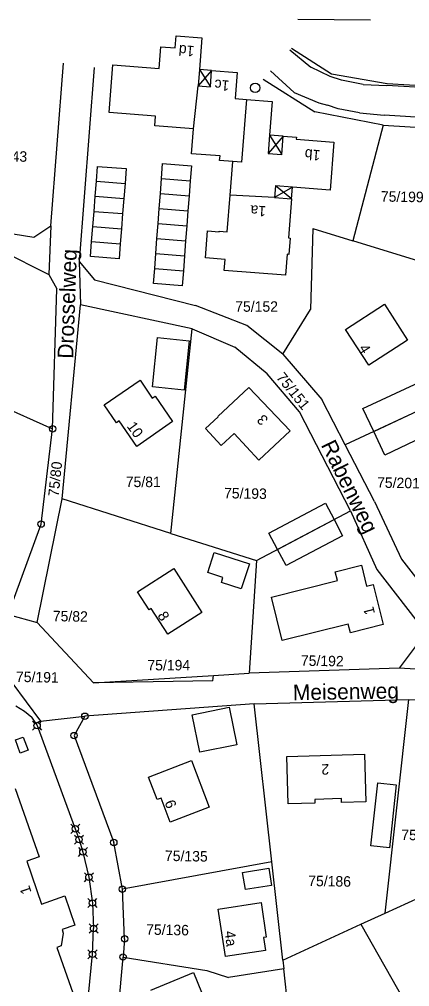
# Model space of a CAD drawing. Extents: x 4459903 to 4460398, y 5304124 to 5304562.
# Drawn here: x 4460207.5 to 4460282.1, y 5304376.6 to 5304561.4 of the extents above; entities that cross this region are included whole.
import ezdxf

# ---------------------------------------------------------------- set-up
doc = ezdxf.new("R2010")
doc.units = 0
doc.layers.get('0').update_dxf_attribs({"linetype": 'CONTINUOUS'})
for name, color, linetype in [('1', 7, 'CONTINUOUS'), ('10', 7, 'CONTINUOUS'), ('14', 7, 'CONTINUOUS'), ('3', 7, 'CONTINUOUS'), ('4', 7, 'CONTINUOUS'), ('5', 7, 'CONTINUOUS'), ('6', 7, 'CONTINUOUS'), ('7', 7, 'CONTINUOUS')]:
    doc.layers.add(name, color=color, linetype=linetype)

# ---------------------------------------------------------------- blocks, each defined once
blk = doc.blocks.new('10')
at = {"color": 2}
blk.add_circle((0, 0), 0.61, dxfattribs=at)
blk = doc.blocks.new('30')
at = {"color": 2}
for p, q in [((-0.86267, 0.86267), (-0.431335, 0.431335)), ((0.431335, 0.431335), (0.86267, 0.86267)), ((-0.86267, -0.86267), (-0.431335, -0.431335)), ((0.431335, -0.431335), (0.86267, -0.86267))]:
    blk.add_line(p, q, dxfattribs=at)
blk.add_circle((0, 0), 0.61, dxfattribs=at)
blk = doc.blocks.new('3')
at = {"color": 2}
blk.add_circle((0, 0), 0.917, dxfattribs=at)

msp = doc.modelspace()

# ---------------------------------------------------------------- linework, layer by layer
at = {"layer": '10', "color": 30}
for p, q in [((4460259.22, 5304555.6), (4460263.23, 5304552.25)), ((4460260.01, 5304547.41), (4460255.51, 5304551.55)), ((4460266.93, 5304550.52), (4460263.23, 5304552.25)), ((4460269.11, 5304549.81), (4460266.93, 5304550.52)), ((4460273.2, 5304549), (4460269.11, 5304549.81)), ((4460273.2, 5304549), (4460277.76, 5304548.81)), ((4460260.01, 5304547.41), (4460264.74, 5304545.46)), ((4460307.71, 5304546.95), (4460277.76, 5304548.81)), ((4460264.74, 5304545.46), (4460266.4, 5304545.01)), ((4460268.44, 5304544.35), (4460266.4, 5304545.01)), ((4460272.53, 5304543.55), (4460268.44, 5304544.35)), ((4460272.53, 5304543.55), (4460277.23, 5304543.11)), ((4460305.57, 5304541.38), (4460277.23, 5304543.11))]:
    msp.add_line(p, q, dxfattribs=at)
at = {"layer": '3', "color": 7}
for p, q in [((4460259.5, 5304555.91), (4460267.15, 5304551.03)), ((4460213.45, 5304521.95), (4460215.93, 5304553.04)), ((4460221.78, 5304552.2), (4460218.87, 5304515.12)), ((4460267.15, 5304551.03), (4460277.79, 5304549.16)), ((4460254.11, 5304550.02), (4460263.99, 5304543.72)), ((4460277.79, 5304549.16), (4460307.74, 5304547.36)), ((4460277.05, 5304541.21), (4460263.99, 5304543.72)), ((4460277.05, 5304541.21), (4460271.26, 5304519.1)), ((4460277.05, 5304541.21), (4460305.34, 5304539.51)), ((4460210.24, 5304519.82), (4460213.45, 5304521.95)), ((4460213.45, 5304521.95), (4460213.1, 5304512.63)), ((4460263.6, 5304521.47), (4460263.15, 5304505.97)), ((4460263.6, 5304521.47), (4460271.26, 5304519.1)), ((4460206.28, 5304520.46), (4460210.24, 5304519.82)), ((4460301.45, 5304509.74), (4460271.26, 5304519.1)), ((4460203.96, 5304517.26), (4460213.1, 5304512.63)), ((4460218.87, 5304515.12), (4460219.16, 5304506.87)), ((4460218.87, 5304515.12), (4460221.84, 5304511.63)), ((4460213.1, 5304512.63), (4460214.61, 5304509.94)), ((4460221.84, 5304511.63), (4460241.17, 5304506.74)), ((4460213.83, 5304483.17), (4460214.61, 5304509.94)), ((4460215.62, 5304469.78), (4460219.16, 5304506.87)), ((4460240.51, 5304502.29), (4460219.16, 5304506.87)), ((4460250.99, 5304502.92), (4460241.17, 5304506.74)), ((4460257.88, 5304497.42), (4460263.15, 5304505.97)), ((4460257.88, 5304497.42), (4460250.99, 5304502.92)), ((4460236.45, 5304463.2), (4460240.51, 5304502.29)), ((4460240.51, 5304502.29), (4460248.69, 5304498.76)), ((4460174.42, 5304500.66), (4460213.83, 5304483.17)), ((4460254.88, 5304493.67), (4460248.69, 5304498.76)), ((4460257.88, 5304497.42), (4460265.33, 5304488.8)), ((4460261.04, 5304486.4), (4460254.88, 5304493.67)), ((4460269.81, 5304480.09), (4460265.33, 5304488.8)), ((4460290.01, 5304489.55), (4460269.81, 5304480.09)), ((4460270.78, 5304467.49), (4460261.04, 5304486.4)), ((4460211.62, 5304464.97), (4460213.83, 5304483.17)), ((4460275.38, 5304469.29), (4460269.81, 5304480.09)), ((4460210.87, 5304446.18), (4460215.62, 5304469.78)), ((4460236.45, 5304463.2), (4460215.62, 5304469.78)), ((4460275.38, 5304469.29), (4460280.56, 5304458.27)), ((4460252.81, 5304458.01), (4460270.78, 5304467.49)), ((4460270.78, 5304467.49), (4460275.84, 5304456.32)), ((4460205.34, 5304447.69), (4460211.62, 5304464.97)), ((4460236.45, 5304463.2), (4460252.81, 5304458.01)), ((4460252.81, 5304458.01), (4460251.43, 5304436.48)), ((4460280.56, 5304458.27), (4460286.51, 5304450.57)), ((4460275.84, 5304456.32), (4460283.31, 5304446.66)), ((4460205.34, 5304447.69), (4460210.87, 5304446.18)), ((4460221.65, 5304434.63), (4460210.87, 5304446.18)), ((4460201.28, 5304441.02), (4460211.53, 5304427.28)), ((4460283.38, 5304441.74), (4460280.09, 5304437.41)), ((4460244.57, 5304436.05), (4460251.43, 5304436.48)), ((4460280.09, 5304437.41), (4460251.43, 5304436.48)), ((4460308.24, 5304435.73), (4460280.09, 5304437.41)), ((4460221.65, 5304434.63), (4460244.57, 5304436.05)), ((4460244.47, 5304435.02), (4460221.65, 5304434.63)), ((4460244.47, 5304435.02), (4460244.57, 5304436.05)), ((4460252.4, 5304430.61), (4460281.99, 5304431.43)), ((4460277.41, 5304390.62), (4460281.99, 5304431.43)), ((4460281.99, 5304431.43), (4460297.1, 5304431.3)), ((4460206.81, 5304430.25), (4460208.45, 5304429.2)), ((4460208.45, 5304429.2), (4460209.84, 5304428.05)), ((4460252.4, 5304430.61), (4460219.99, 5304428.25)), ((4460255.76, 5304400.44), (4460252.4, 5304430.61)), ((4460210.63, 5304426.93), (4460209.84, 5304428.05)), ((4460211.53, 5304427.28), (4460210.63, 5304426.93)), ((4460211.53, 5304427.28), (4460219.99, 5304428.25)), ((4460219.99, 5304428.25), (4460217.92, 5304424.56)), ((4460210.63, 5304426.93), (4460210.86, 5304426.45)), ((4460210.86, 5304426.45), (4460218.16, 5304406.73)), ((4460217.92, 5304424.56), (4460225.52, 5304404.13)), ((4460218.16, 5304406.73), (4460218.87, 5304404.69)), ((4460218.87, 5304404.69), (4460219.61, 5304402.3)), ((4460227.16, 5304395.19), (4460225.52, 5304404.13)), ((4460219.61, 5304402.3), (4460220.76, 5304397.48)), ((4460255.76, 5304400.44), (4460227.16, 5304395.19)), ((4460257.86, 5304381.66), (4460255.76, 5304400.44)), ((4460220.76, 5304397.48), (4460221.44, 5304392.55)), ((4460277.41, 5304390.62), (4460288.31, 5304395.61)), ((4460227.6, 5304385.72), (4460227.16, 5304395.19)), ((4460221.44, 5304392.55), (4460221.66, 5304387.69)), ((4460272.75, 5304388.49), (4460277.41, 5304390.62)), ((4460257.86, 5304381.66), (4460272.75, 5304388.49)), ((4460272.75, 5304388.49), (4460291.47, 5304355.74)), ((4460221.45, 5304382.76), (4460221.66, 5304387.69)), ((4460227.6, 5304385.72), (4460227.3, 5304382.23)), ((4460220.24, 5304370.31), (4460221.45, 5304382.76)), ((4460226.22, 5304369.76), (4460227.3, 5304382.23)), ((4460227.3, 5304382.23), (4460243.33, 5304379.66)), ((4460257.86, 5304381.66), (4460258.04, 5304379.97)), ((4460243.33, 5304379.66), (4460247.48, 5304378.35)), ((4460258.04, 5304379.97), (4460247.48, 5304378.35)), ((4460259.09, 5304370.63), (4460258.04, 5304379.97))]:
    msp.add_line(p, q, dxfattribs=at)
at = {"layer": '5', "color": 1}
for p, q in [((4460274.61, 5304561.24), (4460260.71, 5304561.42)), ((4460237.27, 5304555.95), (4460237.45, 5304558.3)), ((4460237.45, 5304558.3), (4460242.35, 5304557.88)), ((4460242.35, 5304557.88), (4460241.9, 5304551.82)), ((4460234.2, 5304552.04), (4460234.53, 5304556.16)), ((4460234.53, 5304556.16), (4460237.27, 5304555.95)), ((4460224.66, 5304543.6), (4460225.37, 5304552.75)), ((4460225.37, 5304552.75), (4460234.2, 5304552.04)), ((4460241.9, 5304551.82), (4460241.67, 5304548.72)), ((4460244, 5304548.55), (4460244.23, 5304551.65)), ((4460244.23, 5304551.65), (4460249.12, 5304551.28)), ((4460249.12, 5304551.28), (4460248.72, 5304546.31)), ((4460240.74, 5304540.49), (4460241.67, 5304548.72)), ((4460241.67, 5304548.72), (4460244, 5304548.55)), ((4460248.72, 5304546.31), (4460250.93, 5304546.13)), ((4460250.93, 5304546.13), (4460249.98, 5304534.12)), ((4460250.93, 5304546.13), (4460255.84, 5304545.74)), ((4460255.84, 5304545.74), (4460255.32, 5304539.29)), ((4460233.5, 5304542.94), (4460224.66, 5304543.6)), ((4460233.36, 5304541.07), (4460233.5, 5304542.94)), ((4460240.74, 5304540.49), (4460233.36, 5304541.07)), ((4460240.37, 5304535.75), (4460240.74, 5304540.49)), ((4460255.32, 5304539.29), (4460255.04, 5304535.78)), ((4460257.64, 5304535.59), (4460257.91, 5304539.09)), ((4460257.91, 5304539.09), (4460260.46, 5304538.88)), ((4460260.46, 5304538.88), (4460260.43, 5304538.51)), ((4460260.43, 5304538.51), (4460267.63, 5304537.92)), ((4460267.63, 5304537.92), (4460266.93, 5304528.78)), ((4460245.84, 5304535.31), (4460240.37, 5304535.75)), ((4460245.77, 5304534.46), (4460245.84, 5304535.31)), ((4460248.27, 5304534.26), (4460245.77, 5304534.46)), ((4460247.76, 5304527.85), (4460248.27, 5304534.26)), ((4460249.98, 5304534.12), (4460248.27, 5304534.26)), ((4460255.04, 5304535.78), (4460257.64, 5304535.59)), ((4460222.19, 5304530.49), (4460222.41, 5304533.33)), ((4460222.41, 5304533.33), (4460227.9, 5304532.9)), ((4460227.9, 5304532.9), (4460227.68, 5304530.06)), ((4460234.65, 5304531.01), (4460234.87, 5304533.87)), ((4460234.87, 5304533.87), (4460240.37, 5304533.45)), ((4460240.37, 5304533.45), (4460240.15, 5304530.59)), ((4460234.44, 5304528.14), (4460234.65, 5304531.01)), ((4460234.65, 5304531.01), (4460240.15, 5304530.59)), ((4460240.15, 5304530.59), (4460239.93, 5304527.72)), ((4460221.96, 5304527.61), (4460222.19, 5304530.49)), ((4460222.19, 5304530.49), (4460227.68, 5304530.06)), ((4460227.68, 5304530.06), (4460227.46, 5304527.18)), ((4460256.45, 5304529.6), (4460256.29, 5304527.4)), ((4460259.71, 5304529.34), (4460256.45, 5304529.6)), ((4460266.93, 5304528.78), (4460259.71, 5304529.34)), ((4460221.74, 5304524.72), (4460221.96, 5304527.61)), ((4460221.96, 5304527.61), (4460227.46, 5304527.18)), ((4460227.46, 5304527.18), (4460227.22, 5304524.3)), ((4460234.22, 5304525.26), (4460234.44, 5304528.14)), ((4460234.44, 5304528.14), (4460239.93, 5304527.72)), ((4460239.93, 5304527.72), (4460239.71, 5304524.84)), ((4460247.19, 5304520.81), (4460247.76, 5304527.85)), ((4460256.29, 5304527.4), (4460247.76, 5304527.85)), ((4460256.29, 5304527.4), (4460259.54, 5304527.13)), ((4460259.54, 5304527.13), (4460258.93, 5304519.65)), ((4460234, 5304522.38), (4460234.22, 5304525.26)), ((4460234.22, 5304525.26), (4460239.71, 5304524.84)), ((4460221.51, 5304521.84), (4460221.74, 5304524.72)), ((4460221.74, 5304524.72), (4460227.22, 5304524.3)), ((4460227.22, 5304524.3), (4460226.99, 5304521.41)), ((4460239.71, 5304524.84), (4460239.49, 5304521.96)), ((4460221.28, 5304518.97), (4460221.51, 5304521.84)), ((4460221.51, 5304521.84), (4460226.99, 5304521.41)), ((4460226.99, 5304521.41), (4460226.77, 5304518.54)), ((4460233.78, 5304519.51), (4460234, 5304522.38)), ((4460234, 5304522.38), (4460239.49, 5304521.96)), ((4460239.49, 5304521.96), (4460239.26, 5304519.1)), ((4460233.56, 5304516.65), (4460233.78, 5304519.51)), ((4460233.78, 5304519.51), (4460239.26, 5304519.1)), ((4460243.07, 5304515.83), (4460243.47, 5304520.98)), ((4460243.47, 5304520.98), (4460245.7, 5304520.8)), ((4460245.7, 5304520.8), (4460245.71, 5304520.93)), ((4460245.71, 5304520.93), (4460247.19, 5304520.81)), ((4460258.93, 5304519.65), (4460259.23, 5304519.63)), ((4460259.23, 5304519.63), (4460259.01, 5304516.5)), ((4460221.06, 5304516.11), (4460221.28, 5304518.97)), ((4460221.28, 5304518.97), (4460226.77, 5304518.54)), ((4460226.77, 5304518.54), (4460226.54, 5304515.68)), ((4460239.26, 5304519.1), (4460239.05, 5304516.24)), ((4460226.54, 5304515.68), (4460221.06, 5304516.11)), ((4460233.35, 5304513.78), (4460233.56, 5304516.65)), ((4460233.56, 5304516.65), (4460239.05, 5304516.24)), ((4460239.05, 5304516.24), (4460238.83, 5304513.37)), ((4460246.83, 5304515.54), (4460243.07, 5304515.83)), ((4460258.71, 5304516.53), (4460258.37, 5304512.52)), ((4460259.01, 5304516.5), (4460258.71, 5304516.53)), ((4460246.66, 5304513.4), (4460246.83, 5304515.54)), ((4460233.13, 5304510.93), (4460233.35, 5304513.78)), ((4460233.35, 5304513.78), (4460238.83, 5304513.37)), ((4460238.83, 5304513.37), (4460238.62, 5304510.52)), ((4460258.37, 5304512.52), (4460246.66, 5304513.4)), ((4460238.62, 5304510.52), (4460233.13, 5304510.93)), ((4460269.85, 5304502.18), (4460277.28, 5304506.99)), ((4460277.28, 5304506.99), (4460281.73, 5304500.13)), ((4460274.29, 5304495.32), (4460269.85, 5304502.18)), ((4460232.91, 5304491.22), (4460233.9, 5304500.63)), ((4460233.9, 5304500.63), (4460239.96, 5304499.99)), ((4460239.96, 5304499.99), (4460238.97, 5304490.58)), ((4460281.73, 5304500.13), (4460274.29, 5304495.32)), ((4460223.66, 5304487.73), (4460230.54, 5304492.47)), ((4460230.54, 5304492.47), (4460232.89, 5304489.05)), ((4460273.19, 5304487.05), (4460284.83, 5304492.5)), ((4460238.97, 5304490.58), (4460232.91, 5304491.22)), ((4460245.43, 5304485.52), (4460251.34, 5304491.06)), ((4460251.34, 5304491.06), (4460259.23, 5304482.8)), ((4460232.89, 5304489.05), (4460233.41, 5304489.4)), ((4460233.41, 5304489.4), (4460236.75, 5304484.56)), ((4460226.02, 5304484.33), (4460223.66, 5304487.73)), ((4460275.26, 5304482.64), (4460273.19, 5304487.05)), ((4460275.26, 5304482.64), (4460283.96, 5304486.72)), ((4460226.53, 5304484.68), (4460226.02, 5304484.33)), ((4460229.91, 5304479.8), (4460226.53, 5304484.68)), ((4460236.75, 5304484.56), (4460229.91, 5304479.8)), ((4460243.04, 5304483.21), (4460245.46, 5304485.48)), ((4460245.46, 5304485.48), (4460245.43, 5304485.52)), ((4460246.08, 5304479.97), (4460243.04, 5304483.21)), ((4460259.23, 5304482.8), (4460253.27, 5304477.21)), ((4460277.35, 5304478.16), (4460275.26, 5304482.64)), ((4460248.53, 5304482.26), (4460246.08, 5304479.97)), ((4460253.27, 5304477.21), (4460248.53, 5304482.26)), ((4460283.1, 5304480.85), (4460277.35, 5304478.16)), ((4460255.2, 5304463.24), (4460266.01, 5304468.96)), ((4460266.01, 5304468.96), (4460267.66, 5304465.84)), ((4460256.84, 5304460.14), (4460267.66, 5304465.84)), ((4460267.66, 5304465.84), (4460269.3, 5304462.71)), ((4460256.84, 5304460.14), (4460255.2, 5304463.24)), ((4460269.3, 5304462.71), (4460258.47, 5304457.03)), ((4460243.5, 5304455.69), (4460244.75, 5304459.52)), ((4460244.75, 5304459.52), (4460251.49, 5304457.39)), ((4460258.47, 5304457.03), (4460256.84, 5304460.14)), ((4460251.49, 5304457.39), (4460249.92, 5304452.57)), ((4460267.88, 5304455.84), (4460272.89, 5304457.1)), ((4460272.89, 5304457.1), (4460273.89, 5304453.09)), ((4460230.04, 5304452.05), (4460237.01, 5304456.49)), ((4460237.01, 5304456.49), (4460242.35, 5304448.07)), ((4460246.4, 5304454.75), (4460243.5, 5304455.69)), ((4460246.1, 5304453.82), (4460246.4, 5304454.75)), ((4460268.3, 5304454.17), (4460267.88, 5304455.84)), ((4460249.92, 5304452.57), (4460246.1, 5304453.82)), ((4460255.66, 5304450.99), (4460268.3, 5304454.17)), ((4460273.89, 5304453.09), (4460275.16, 5304453.41)), ((4460275.16, 5304453.41), (4460277.08, 5304445.78)), ((4460232.26, 5304448.56), (4460230.04, 5304452.05)), ((4460257.74, 5304442.7), (4460255.66, 5304450.99)), ((4460232.69, 5304448.84), (4460232.26, 5304448.56)), ((4460235.83, 5304443.92), (4460232.69, 5304448.84)), ((4460242.35, 5304448.07), (4460235.83, 5304443.92)), ((4460270.36, 5304445.87), (4460257.74, 5304442.7)), ((4460270.78, 5304444.19), (4460270.36, 5304445.87)), ((4460277.08, 5304445.78), (4460270.78, 5304444.19)), ((4460240.54, 5304428.51), (4460247.62, 5304429.95)), ((4460247.62, 5304429.95), (4460249.03, 5304422.8)), ((4460241.99, 5304421.37), (4460240.54, 5304428.51)), ((4460206.7, 5304423.74), (4460208.22, 5304424.27)), ((4460207.6, 5304421.21), (4460206.7, 5304423.74)), ((4460208.22, 5304424.27), (4460209.13, 5304421.75)), ((4460209.13, 5304421.75), (4460207.6, 5304421.21)), ((4460249.03, 5304422.8), (4460241.99, 5304421.37)), ((4460232.16, 5304416.63), (4460240.39, 5304419.8)), ((4460240.39, 5304419.8), (4460243.79, 5304410.89)), ((4460258.63, 5304420.55), (4460273.46, 5304420.99)), ((4460258.88, 5304411.52), (4460258.63, 5304420.55)), ((4460273.46, 5304420.99), (4460273.71, 5304411.91)), ((4460233.81, 5304412.33), (4460232.16, 5304416.63)), ((4460206.64, 5304414.44), (4460211.23, 5304401.35)), ((4460274.69, 5304403.5), (4460276.02, 5304415.5)), ((4460276.02, 5304415.5), (4460279.55, 5304415.11)), ((4460279.55, 5304415.11), (4460278.24, 5304403.11)), ((4460234.56, 5304412.61), (4460233.81, 5304412.33)), ((4460236.33, 5304408.02), (4460234.56, 5304412.61)), ((4460269.05, 5304412.5), (4460263.97, 5304412.36)), ((4460263.97, 5304412.36), (4460263.99, 5304411.66)), ((4460269.07, 5304411.78), (4460269.05, 5304412.5)), ((4460243.79, 5304410.89), (4460236.33, 5304408.02)), ((4460263.99, 5304411.66), (4460258.88, 5304411.52)), ((4460273.71, 5304411.91), (4460269.07, 5304411.78)), ((4460278.24, 5304403.11), (4460274.69, 5304403.5)), ((4460211.23, 5304401.35), (4460208.86, 5304400.53)), ((4460208.86, 5304400.53), (4460211.71, 5304392.35)), ((4460250.17, 5304398.4), (4460255.15, 5304399.19)), ((4460250.69, 5304395.12), (4460250.17, 5304398.4)), ((4460255.15, 5304399.19), (4460255.67, 5304395.91)), ((4460255.67, 5304395.91), (4460250.69, 5304395.12)), ((4460211.71, 5304392.35), (4460216.15, 5304393.9)), ((4460216.15, 5304393.9), (4460218.08, 5304388.34)), ((4460245.5, 5304391.41), (4460253.72, 5304392.63)), ((4460253.72, 5304392.63), (4460254.69, 5304386.06)), ((4460246.9, 5304382.32), (4460245.5, 5304391.41)), ((4460218.08, 5304388.34), (4460215.62, 5304387.5)), ((4460215.86, 5304386.81), (4460215.43, 5304384.36)), ((4460215.62, 5304387.5), (4460215.86, 5304386.81)), ((4460254.69, 5304386.06), (4460254.19, 5304385.99)), ((4460254.19, 5304385.99), (4460254.56, 5304383.51)), ((4460215.43, 5304384.36), (4460214.63, 5304384.08)), ((4460214.63, 5304384.08), (4460218.05, 5304374.34)), ((4460254.56, 5304383.51), (4460246.9, 5304382.32)), ((4460232.64, 5304375.89), (4460240.76, 5304379.3)), ((4460240.76, 5304379.3), (4460242.33, 5304375.51))]:
    msp.add_line(p, q, dxfattribs=at)
at = {"layer": '6', "color": 1}
for p, q in [((4460244.23, 5304551.65), (4460241.67, 5304548.72)), ((4460244.23, 5304551.65), (4460241.9, 5304551.82)), ((4460241.9, 5304551.82), (4460244, 5304548.55)), ((4460257.91, 5304539.09), (4460255.04, 5304535.78)), ((4460257.91, 5304539.09), (4460255.32, 5304539.29)), ((4460255.32, 5304539.29), (4460257.64, 5304535.59)), ((4460259.71, 5304529.34), (4460256.29, 5304527.4)), ((4460259.54, 5304527.13), (4460256.45, 5304529.6)), ((4460259.54, 5304527.13), (4460259.71, 5304529.34))]:
    msp.add_line(p, q, dxfattribs=at)

# ---------------------------------------------------------------- block references
at = {"layer": '1'}
for name, p in [('3', (4460252.57, 5304548.33)), ('10', (4460213.83, 5304483.17)), ('10', (4460211.62, 5304464.97)), ('10', (4460219.99, 5304428.25)), ('30', (4460210.86, 5304426.45)), ('10', (4460217.92, 5304424.56)), ('30', (4460218.16, 5304406.73)), ('30', (4460218.87, 5304404.69)), ('30', (4460219.61, 5304402.3)), ('10', (4460225.52, 5304404.13)), ('30', (4460220.76, 5304397.48)), ('10', (4460227.16, 5304395.19)), ('30', (4460221.44, 5304392.55)), ('30', (4460221.66, 5304387.69)), ('10', (4460227.6, 5304385.72)), ('30', (4460221.45, 5304382.76)), ('10', (4460227.3, 5304382.23))]:
    msp.add_blockref(name, p, dxfattribs=at)

# ---------------------------------------------------------------- texts
at = {"layer": '14', "color": 7}
for s, rotation, p in [('Drosselweg', 88, (4460217.75, 5304496.53)), ('Rabenweg', 296, (4460265.1, 5304480.1)), ('Meisenweg', 1, (4460259.8, 5304431.3))]:
    msp.add_text(s, height=3, rotation=rotation, dxfattribs=at).set_placement(p)
at = {"layer": '4', "color": 2}
for s, rotation, p in [('75/43', 359, (4460202.25, 5304534.31)), ('75/199', 359, (4460276.6, 5304526.6)), ('75/151', 309, (4460256.49, 5304492.95)), ('75/80', 84, (4460214.96, 5304470.15)), ('75/201', 359, (4460275.87, 5304471.92)), ('75/193', 359, (4460246.6, 5304469.9)), ('75/82', 359, (4460213.85, 5304446.41)), ('75/192', 359, (4460261.3, 5304437.9)), ('75/191', 359, (4460206.8, 5304434.8)), ('75/187', 359, (4460280.5, 5304404.6)), ('75/135', 359, (4460235.3, 5304400.6)), ('75/186', 359, (4460262.7, 5304395.8)), ('75/136', 359, (4460231.7, 5304386.5))]:
    msp.add_text(s, height=2, rotation=rotation, dxfattribs=at).set_placement(p)
for s, p in [('75/152', (4460248.75, 5304505.54)), ('75/81', (4460227.82, 5304472.03)), ('75/194', (4460231.95, 5304437.01))]:
    msp.add_text(s, height=2, dxfattribs=at).set_placement(p)
at = {"layer": '7', "color": 1}
for s, rotation, p in [('1d', 175, (4460241, 5304556.3)), ('1c', 175, (4460247.7, 5304549.7)), ('1b', 175, (4460265.1, 5304536.4)), ('1a', 176, (4460254.7, 5304525.7)), ('4', 302, (4460272.3, 5304498.6)), ('10', 306, (4460227.92, 5304483.65)), ('3', 133, (4460255.2, 5304485)), ('1', 104, (4460275.5, 5304447.9)), ('8', 302, (4460233.8, 5304447.5)), ('2', 181, (4460266.7, 5304419.1)), ('6', 291, (4460235.2, 5304411.8)), ('1', 109, (4460209.82, 5304394.64)), ('4a', 278, (4460246.7, 5304387.1))]:
    msp.add_text(s, height=2, rotation=rotation, dxfattribs=at).set_placement(p)

doc.saveas('drawing.dxf')
